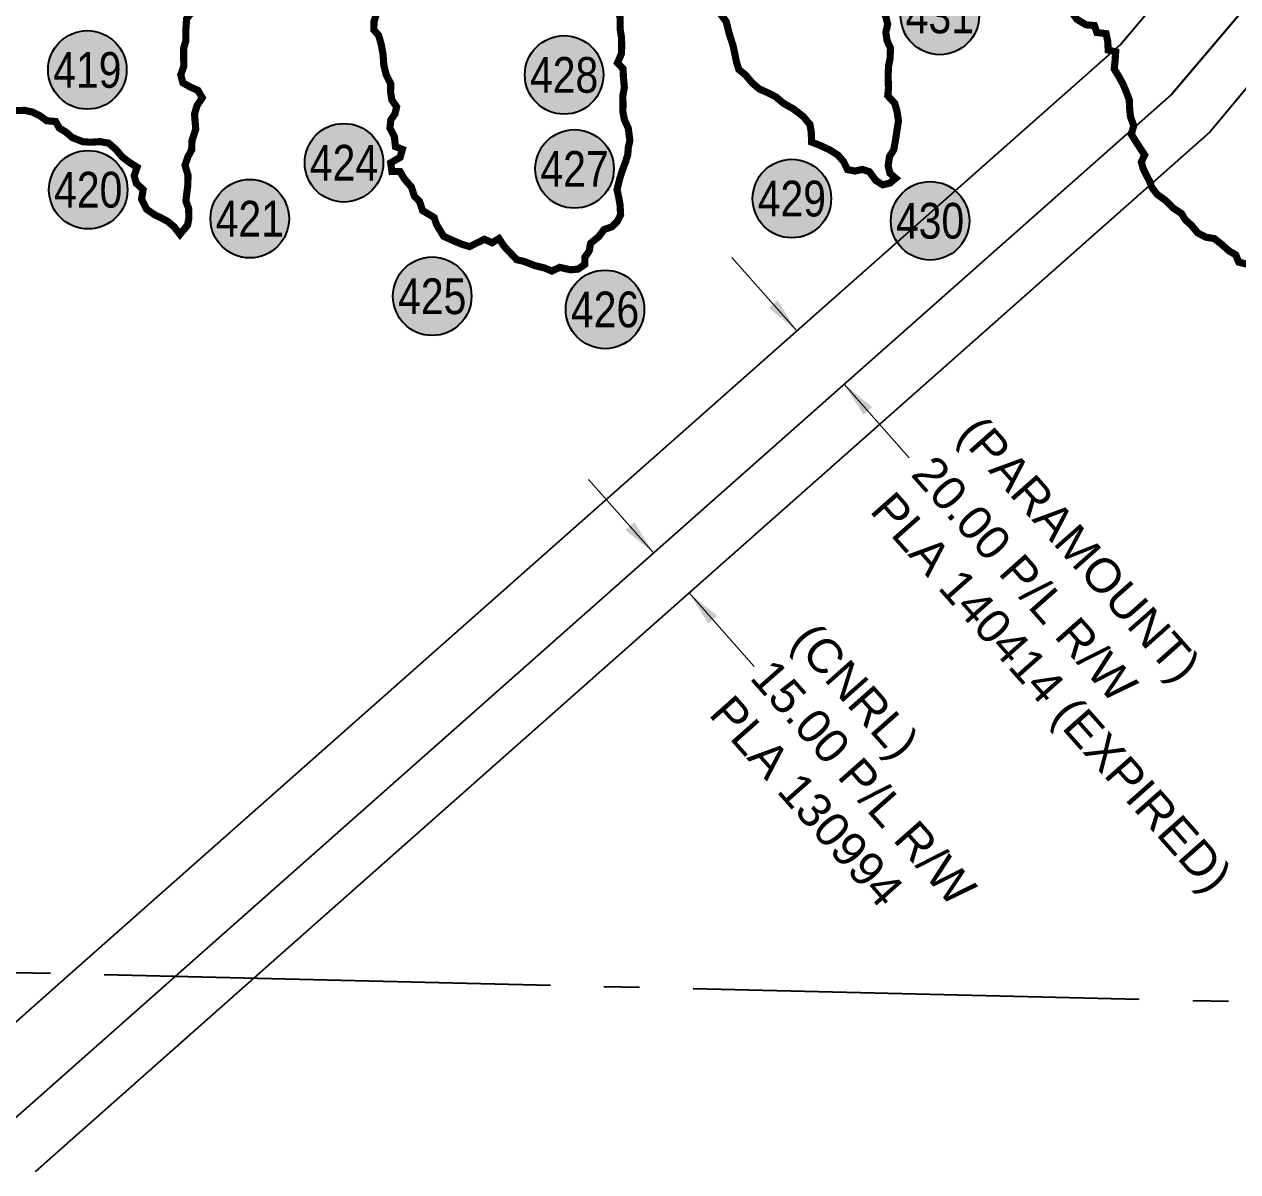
# Model space of a CAD drawing. Extents: x 380192 to 391966, y 6058532 to 6064394.
# Drawn here: x 387781.2 to 388121, y 6059277.2 to 6059598.8 of the extents above; entities that cross this region are included whole.
import ezdxf
from ezdxf.enums import TextEntityAlignment as Align

# ---------------------------------------------------------------- set-up
doc = ezdxf.new("R2010")
doc.units = 0
doc.header["$LTSCALE"] = 5
doc.header["$PDSIZE"] = 3
doc.linetypes.add('DASHDOT2', pattern=[12.7, 6.35, -3.175, 0, -3.175])
doc.linetypes.add('foc-QUARTERLINE', pattern=[33, 25, -3, 2, -3])
for name, color, linetype in [('AS-UNDERLAY-H', 141, 'Continuous'), ('AS-WILDLIFE', 131, 'DASHDOT2'), ('CG-NOTES', 7, 'Continuous'), ('F-RW', 190, 'Continuous'), ('L-QSEC', 8, 'foc-QUARTERLINE'), ('Waypoints_Layer_6_gpx', 7, 'Continuous')]:
    doc.layers.add(name, color=color, linetype=linetype)
doc.layers.add('F-RW-T', color=190, linetype='Continuous', lineweight=9)
doc.styles.add('80CG', font='ARIALN.TTF', dxfattribs={"height": 10})
doc.styles.add('80L', font='ARIALN.TTF', dxfattribs={"height": 10})
doc.styles.add('A80', font='arial.ttf', dxfattribs={"height": 9.5})
doc.dimstyles.new('Compass 5 000', dxfattribs={"dimscale": 5, "dimtxt": 9, "dimasz": 2, "dimexe": 0.2, "dimexo": 0.0625, "dimgap": 0.5, "dimtad": 0, "dimtih": 1, "dimtoh": 1, "dimzin": 0, "dimdsep": 46, "dimtxsty": '80CG', "dimcen": 0.1, "dimse1": 1, "dimse2": 1, "dimclrd": 256, "dimclrt": 256, "dimaunit": 1, "dimadec": 4, "dimazin": 0, "dimtfac": 0.06, "dimtofl": 0, "dimtmove": 0, "dimatfit": 1, "dimfxl": 0.2, "dimtolj": 1, "dimtzin": 0, "dimlwd": -1, "dimarcsym": 0})

# ---------------------------------------------------------------- blocks, each defined once
blk = doc.blocks.new('Photo_Location')
at = {"layer": 'AS-UNDERLAY-H'}
h = blk.add_hatch(color=256, dxfattribs=at)
h.dxf.hatch_style = 1
edge = h.paths.add_edge_path()
edge.add_arc((0, 0), 11, 0, 360)
at = {"layer": 'CG-NOTES', "color": 182}
blk.add_circle((0, 0), 11, dxfattribs=at)
at = {"color": 182, "style": '80L'}
blk.add_attdef('#', text='', height=10, dxfattribs=at).set_placement((0, 0), align=Align.MIDDLE_CENTER)

msp = doc.modelspace()

# ---------------------------------------------------------------- linework, layer by layer
at = {"layer": 'AS-WILDLIFE', "const_width": 2, "flags": 128}
msp.add_lwpolyline([(388158.29, 6059603.67), (388156.07, 6059601.93), (388154.86, 6059600.07), (388153.7, 6059596.7), (388153.87, 6059594.62), (388153.25, 6059592.71), (388152.52, 6059590.31), (388152.39, 6059587.84), (388153.81, 6059590.76), (388153.05, 6059588.82), (388153.79, 6059586.09), (388153.76, 6059583.88), (388153.59, 6059581.45), (388153.27, 6059579.34), (388151.85, 6059576.87), (388152.41, 6059574.31), (388151.69, 6059572.21), (388151.69, 6059570), (388152.31, 6059567.87), (388152.55, 6059565.56), (388153.39, 6059563.49), (388152.94, 6059561.53), (388151.9, 6059559.44), (388151.4, 6059557.48), (388150.48, 6059555.28), (388149.86, 6059552.79), (388148.99, 6059550.75), (388149.47, 6059548.5), (388150.23, 6059546.47), (388151.71, 6059544.9), (388152.84, 6059542.33), (388153.05, 6059540.16), (388154.45, 6059538.66), (388155.58, 6059535.89), (388152.83, 6059535.45), (388149.28, 6059534.95), (388145.65, 6059535.13), (388143.51, 6059535.89), (388141.6, 6059534.37), (388140.48, 6059532.34), (388138.66, 6059530.94), (388136.25, 6059529.66), (388133.3, 6059529.19), (388130.44, 6059529.69), (388128.3, 6059530.4), (388125.8, 6059530.65), (388123.68, 6059531.53), (388121.32, 6059532.11), (388120.48, 6059534.15), (388118.66, 6059535.22), (388116.54, 6059537.09), (388114.5, 6059538.71), (388112.2, 6059539.08), (388109.79, 6059540.33), (388108.05, 6059542.46), (388106.38, 6059543.95), (388105.27, 6059545.75), (388102.97, 6059547.26), (388100.78, 6059549.45), (388098.49, 6059551.08), (388097.04, 6059552.98), (388096.23, 6059555.01), (388094.6, 6059558.18), (388094.04, 6059560.19), (388094.97, 6059562.16), (388092.85, 6059565.37), (388091.22, 6059567.94), (388091.91, 6059570.33), (388091, 6059572.84), (388090.76, 6059575.14), (388090.66, 6059577.59), (388089.69, 6059580.15), (388088.9, 6059582.03), (388087.62, 6059584.33), (388086.42, 6059586.25), (388086.69, 6059588.58), (388086.85, 6059591.06), (388084.75, 6059591.57), (388084.64, 6059593.88), (388084.17, 6059596.14), (388081.59, 6059596.47), (388080.9, 6059598.42), (388078.56, 6059598.62), (388075.99, 6059600.17), (388074.72, 6059601.91), (388073.16, 6059603.81), (388071.42, 6059606.4), (388069.71, 6059607.69), (388067.23, 6059607.67), (388065.23, 6059608.54), (388063.72, 6059610.47), (388062.5, 6059612.3), (388061.53, 6059614.21), (388059.22, 6059613.89), (388056.91, 6059615.52), (388055.67, 6059617.22), (388054.61, 6059619.67), (388052.69, 6059621.86), (388050.63, 6059624.25), (388049.19, 6059625.87), (388049.73, 6059628.45), (388050.11, 6059630.85), (388048.65, 6059632.7), (388046.07, 6059633.79), (388042.85, 6059634.06), (388040.39, 6059633.37), (388037.97, 6059632.32), (388034.88, 6059632.99), (388033.01, 6059633.84), (388030.95, 6059634.21), (388028.75, 6059634.87), (388029.63, 6059632.93), (388030.59, 6059630.15), (388032.09, 6059628.76), (388032.22, 6059625.83), (388031.95, 6059623.51), (388030.48, 6059621.02), (388029.28, 6059618.71), (388027.72, 6059617.36), (388026.03, 6059615.95), (388024.2, 6059614.51), (388026.19, 6059614.76), (388028.79, 6059614.41), (388026.78, 6059614.12), (388024.75, 6059613.38), (388022.92, 6059610.78), (388020.81, 6059609.86), (388020.41, 6059607.76), (388020.53, 6059605.59), (388021.39, 6059603.11), (388022.51, 6059600.86), (388023, 6059598.8), (388022.47, 6059596.49), (388022.86, 6059594.08), (388023.78, 6059592.08), (388023.67, 6059589.12), (388023.23, 6059587.03), (388023.12, 6059584.16), (388023.22, 6059580.83), (388023.02, 6059578.78), (388024.97, 6059576.62), (388025.59, 6059574.5), (388026.03, 6059571.73), (388025.56, 6059568.8), (388025.2, 6059566.38), (388024.7, 6059563.62), (388023.52, 6059561.75), (388023.12, 6059559.11), (388023.63, 6059557.03), (388025.25, 6059555.62), (388023.64, 6059554.28), (388021.61, 6059553.8), (388019.64, 6059555.03), (388017.88, 6059557.46), (388015.91, 6059558.1), (388013.86, 6059557.65), (388011.76, 6059558.04), (388010.62, 6059560.33), (388009.05, 6059562.13), (388006.6, 6059563.66), (388003.99, 6059564.86), (388001.67, 6059565.77), (388001.61, 6059568.4), (388001.22, 6059570.73), (387999.26, 6059573.01), (387996.51, 6059575.11), (387993.81, 6059576.63), (387991.69, 6059578.43), (387989.5, 6059579.55), (387987.02, 6059580.66), (387985.06, 6059582.34), (387983.2, 6059584.55), (387981.3, 6059586.11), (387980.66, 6059588.18), (387979.71, 6059592.74), (387978.63, 6059596.09), (387977.77, 6059599.54), (387975.45, 6059602.68), (387973.83, 6059604.16), (387973.19, 6059607.43), (387972.32, 6059610.59), (387971.84, 6059613.93), (387971.75, 6059618.06), (387972.12, 6059621.49), (387971.11, 6059624.07), (387969.81, 6059625.93), (387969.08, 6059628.04), (387967.1, 6059631), (387964.7, 6059632.25), (387962.46, 6059629.81), (387961.39, 6059628.05), (387959.17, 6059627.97), (387956.34, 6059627.93), (387954.15, 6059626.66), (387953.04, 6059624.84), (387951.74, 6059623.13), (387950.63, 6059620.06), (387950.75, 6059618.03), (387951.3, 6059615.87), (387949.59, 6059613.14), (387948.27, 6059610.62), (387947.21, 6059608.48), (387946.78, 6059605.49), (387947.41, 6059603.07), (387948.07, 6059600.63), (387948.07, 6059597.41), (387948.43, 6059595.26), (387948.51, 6059592.94), (387948.44, 6059590.53), (387947.33, 6059587.94), (387948.89, 6059586.31), (387948.98, 6059584.06), (387949.25, 6059581.07), (387948.83, 6059578.78), (387948.86, 6059576.37), (387948.84, 6059574.3), (387949.25, 6059572.05), (387950.36, 6059569.59), (387950.79, 6059566.21), (387950.36, 6059564.23), (387950.2, 6059562.22), (387949.6, 6059560.29), (387948.59, 6059557.55), (387947.98, 6059555.58), (387947.2, 6059552.43), (387947.69, 6059550.19), (387948.05, 6059548.11), (387948.2, 6059545.35), (387947.27, 6059543.54), (387945.74, 6059542.02), (387943.57, 6059541.26), (387942.08, 6059539.27), (387939.78, 6059537.39), (387939.41, 6059535.26), (387938.2, 6059533.49), (387938.14, 6059531.46), (387936.29, 6059530.16), (387934.16, 6059529.97), (387931.13, 6059530.66), (387928.95, 6059529.62), (387926.91, 6059530.47), (387923.92, 6059531.22), (387921.14, 6059532.33), (387919.11, 6059532.8), (387917.72, 6059534.28), (387915.64, 6059536.48), (387914.13, 6059538.72), (387912.22, 6059537.54), (387910.07, 6059538.52), (387908.13, 6059537.58), (387905.91, 6059536.47), (387903.57, 6059537.18), (387901.11, 6059538.23), (387898.62, 6059539.37), (387896.67, 6059542.58), (387895.99, 6059544.61), (387892.73, 6059546.59), (387891.9, 6059549.09), (387890.46, 6059550.57), (387889.59, 6059553.19), (387887.61, 6059555.48), (387886.4, 6059557.53), (387884.16, 6059557.5), (387883.78, 6059559.95), (387886.44, 6059561.47), (387887.08, 6059563.72), (387885.13, 6059564.49), (387884.86, 6059567.27), (387883.6, 6059569.67), (387883.86, 6059572.03), (387885.02, 6059573.69), (387885.47, 6059575.64), (387884.12, 6059577.58), (387883.78, 6059579.83), (387883.79, 6059582.17), (387882.56, 6059584.58), (387881.88, 6059587.35), (387881.69, 6059590.16), (387881.2, 6059592.91), (387880.45, 6059595.64), (387879.1, 6059597.18), (387879.13, 6059599.55), (387880.09, 6059602.52), (387881.02, 6059605.82), (387880.97, 6059608.71), (387880.15, 6059610.96), (387878.94, 6059613.37), (387876.59, 6059614.22), (387875.08, 6059616.1), (387875.41, 6059618.45), (387874.33, 6059621.09), (387874.3, 6059625.36), (387872.36, 6059629.74), (387870.54, 6059631.25), (387869.01, 6059632.54), (387867.21, 6059634.74), (387865.46, 6059635.97), (387863.44, 6059635.51), (387861.25, 6059635.52), (387861.16, 6059637.84), (387858.74, 6059638.21), (387859.78, 6059640.16), (387861.52, 6059638.61), (387860.12, 6059636.48), (387863.39, 6059637.72), (387865.56, 6059637.2), (387867.31, 6059635.36), (387864.81, 6059636.45), (387861.99, 6059632.27), (387863.89, 6059635.91), (387861.09, 6059636.77), (387858.9, 6059637.14), (387856.16, 6059636.59), (387854.15, 6059637.12), (387852.05, 6059635.23), (387850.46, 6059633.63), (387849.13, 6059632.04), (387847.97, 6059630.04), (387847.21, 6059626.78), (387846.5, 6059624.87), (387843.93, 6059625.93), (387842.52, 6059624.29), (387841.28, 6059622.68), (387839.68, 6059620.68), (387838.52, 6059617.92), (387837.02, 6059615.23), (387835.26, 6059613.45), (387833.91, 6059610.62), (387833.3, 6059608.68), (387831.68, 6059606.93), (387830.04, 6059604.4), (387828.68, 6059602.92), (387826.64, 6059600.3), (387826.45, 6059597.39), (387826.44, 6059594.13), (387825.81, 6059592.05), (387825.83, 6059589.48), (387825.87, 6059587.07), (387825.02, 6059584.59), (387825.61, 6059582.36), (387827.74, 6059581.18), (387829.84, 6059580.23), (387831.03, 6059578.2), (387829.57, 6059575.99), (387828.87, 6059573.64), (387829.21, 6059569.36), (387828.17, 6059566.26), (387828.06, 6059563.56), (387827.03, 6059561.66), (387826.2, 6059559.27), (387827.06, 6059556.42), (387826.97, 6059553.49), (387826.68, 6059551.24), (387826.44, 6059549.2), (387827.21, 6059547.2), (387827.3, 6059544.45), (387826.91, 6059542.47), (387824.78, 6059539.91), (387823.16, 6059542.01), (387821.41, 6059543.49), (387819.55, 6059544.5), (387817.7, 6059545.39), (387815.42, 6059546.97), (387814.05, 6059549.76), (387814.47, 6059552.45), (387812.54, 6059554.23), (387811.97, 6059556.34), (387812.8, 6059558.71), (387811, 6059559.82), (387808.62, 6059561.6), (387806.84, 6059563.71), (387804.81, 6059565.47), (387802.39, 6059565.89), (387799.84, 6059565.72), (387797.59, 6059565.87), (387794.69, 6059567), (387792.84, 6059568.57), (387791.01, 6059569.67), (387789.97, 6059571.52), (387787.49, 6059571.74), (387785.48, 6059573.19), (387783.46, 6059574.18), (387781.3, 6059574.65), (387778.05, 6059574.61), (387775.07, 6059574.7), (387772.85, 6059577.01), (387770.13, 6059578.83), (387767.62, 6059580.28), (387765.43, 6059581.18), (387763.36, 6059582.49), (387760.85, 6059584.28), (387758.81, 6059585.39), (387756.64, 6059585.16), (387754.54, 6059585.84), (387752.09, 6059587.33), (387748.39, 6059587.67), (387746.43, 6059588.37), (387743.9, 6059590.18), (387741.66, 6059592.04), (387739.31, 6059593.72), (387736.87, 6059595.19), (387734.14, 6059596.84), (387732.16, 6059598.04), (387729.35, 6059599.95), (387726.16, 6059601.27), (387724.26, 6059602.52), (387721.94, 6059602.85), (387719.08, 6059604.23), (387717.12, 6059605.27), (387715.17, 6059607.23), (387712.45, 6059609.27), (387709.99, 6059609.6), (387708.19, 6059611.39), (387706.51, 6059614.05), (387704.1, 6059615.97), (387701.81, 6059618.07), (387700.78, 6059621.05), (387700.09, 6059624.05), (387700.92, 6059626.02), (387700.33, 6059628.19), (387701.45, 6059630.67), (387703.15, 6059632.77), (387704.9, 6059634.54), (387703.05, 6059638.09), (387700.65, 6059638.95)], dxfattribs=at)
at = {"layer": 'F-RW', "flags": 128}
for points in [[(388341.99, 6060625.4), (388385.11, 6060623.88), (388385.96, 6060608.88), (388387.1, 6060588.82), (388388.23, 6060568.77), (388389.37, 6060548.72), (388406.19, 6060251.26), (388425.81, 6060186.14), (388445.21, 6060121.74), (388453.7, 6060093.58), (388457.81, 6060079.95), (388453.15, 6060071.57), (388421.58, 6060014.72), (388321.53, 6059834.58), (388319.82, 6059805.65), (388318.04, 6059777.31), (388316.78, 6059756.74), (388138.15, 6059598.47), (388113.21, 6059568.57), (387845.47, 6059331.44), (387784.22, 6059277.2)], [(387762.18, 6059277.72), (387823.43, 6059331.96), (388102.41, 6059579.05), (388128.51, 6059609.96), (388302.19, 6059763.88), (388303.87, 6059791.51), (388306.76, 6059838.89), (388422.37, 6060047.05), (388441.61, 6060081.69), (388429.43, 6060122.12), (388424.62, 6060138.08), (388420.28, 6060152.51), (388391.32, 6060248.63), (388374.36, 6060549.23), (388373.23, 6060569.28), (388372.1, 6060589.34), (388370.97, 6060609.37), (388341.63, 6060610.4)], [(388341.16, 6060590.4), (388371.58, 6060589.35), (388372.1, 6060589.34), (388373.23, 6060569.28), (388374.36, 6060549.23), (388391.32, 6060248.63), (388420.28, 6060152.51), (388424.62, 6060138.08), (388429.43, 6060122.12), (388441.61, 6060081.69), (388422.37, 6060047.05), (388306.76, 6059838.89), (388303.87, 6059791.51), (388302.19, 6059763.88), (388128.51, 6059609.96), (388102.41, 6059579.05), (387823.43, 6059331.96), (387762.18, 6059277.72)], [(387733.17, 6059278.41), (387746.5, 6059290.54), (387794.06, 6059332.66), (388088.07, 6059593.06), (388114.14, 6059623.94), (388282.74, 6059773.36), (388287.08, 6059844.63), (388420.03, 6060084.01), (388408.4, 6060122.62), (388399.24, 6060153.01), (388371.41, 6060245.38), (388353.84, 6060549.94), (388352.68, 6060569.99), (388340.69, 6060570.41)]]:
    msp.add_lwpolyline(points, dxfattribs=at)
at = {"layer": 'L-QSEC'}
msp.add_line((387638.6, 6059336.37), (388404.36, 6059318.19), dxfattribs=at)
at = {"layer": 'Waypoints_Layer_6_gpx'}
for p in [(387948.98, 6059584.06), (387798.97, 6059565.91), (387808.14, 6059562.41), (388008.59, 6059562.58), (387885.73, 6059558.09), (387948.48, 6059558.94), (387826.84, 6059555.14), (388024.9, 6059555.89), (387906.79, 6059537.03), (387938.34, 6059532.84)]:
    msp.add_point(p, dxfattribs=at)

# ---------------------------------------------------------------- block references
for p, values in [((388037.61, 6059601.26), {'#': '431'}), ((387798.85, 6059585.99), {'#': '419'}), ((387932.38, 6059584.59), {'#': '428'}), ((387870.72, 6059559.97), {'#': '424'}), ((387935.3, 6059558.25), {'#': '427'}), ((387799.09, 6059552.41), {'#': '420'}), ((387996.17, 6059549.93), {'#': '429'}), ((387844.35, 6059544.3), {'#': '421'}), ((388034.87, 6059543.7), {'#': '430'}), ((387895.44, 6059522.56), {'#': '425'}), ((387943.84, 6059518.86), {'#': '426'})]:
    msp.add_blockref('Photo_Location', p).add_auto_attribs(values)

# ---------------------------------------------------------------- texts
at = {"layer": 'F-RW-T', "style": 'A80'}
for s, p in [('(PARAMOUNT)', (388045.72, 6059486.79)), ('20.00 P/L R/W', (388032.76, 6059475.65)), ('PLA 140414 (EXPIRED)', (388021.24, 6059465.45)), ('(CNRL)', (387999.15, 6059428.83)), ('15.00 P/L R/W', (387987.63, 6059418.63)), ('PLA 130994', (387976.12, 6059408.44))]:
    msp.add_text(s, height=9.5, rotation=311.5307, dxfattribs=at).set_placement(p, align=Align.MIDDLE_LEFT)

# ---------------------------------------------------------------- leaders
at = {"layer": 'F-RW-T'}
for points in [[(387997.54, 6059512.88), (387979.31, 6059533.46)], [(388010.8, 6059497.91), (388029.03, 6059477.32)], [(387957.42, 6059450.63), (387939.19, 6059471.22)], [(387967.37, 6059439.4), (387985.6, 6059418.81)]]:
    msp.add_leader(points, dimstyle='Compass 5 000', override={"dimtxsty": '80CG'}, dxfattribs=at)

doc.saveas('drawing.dxf')
